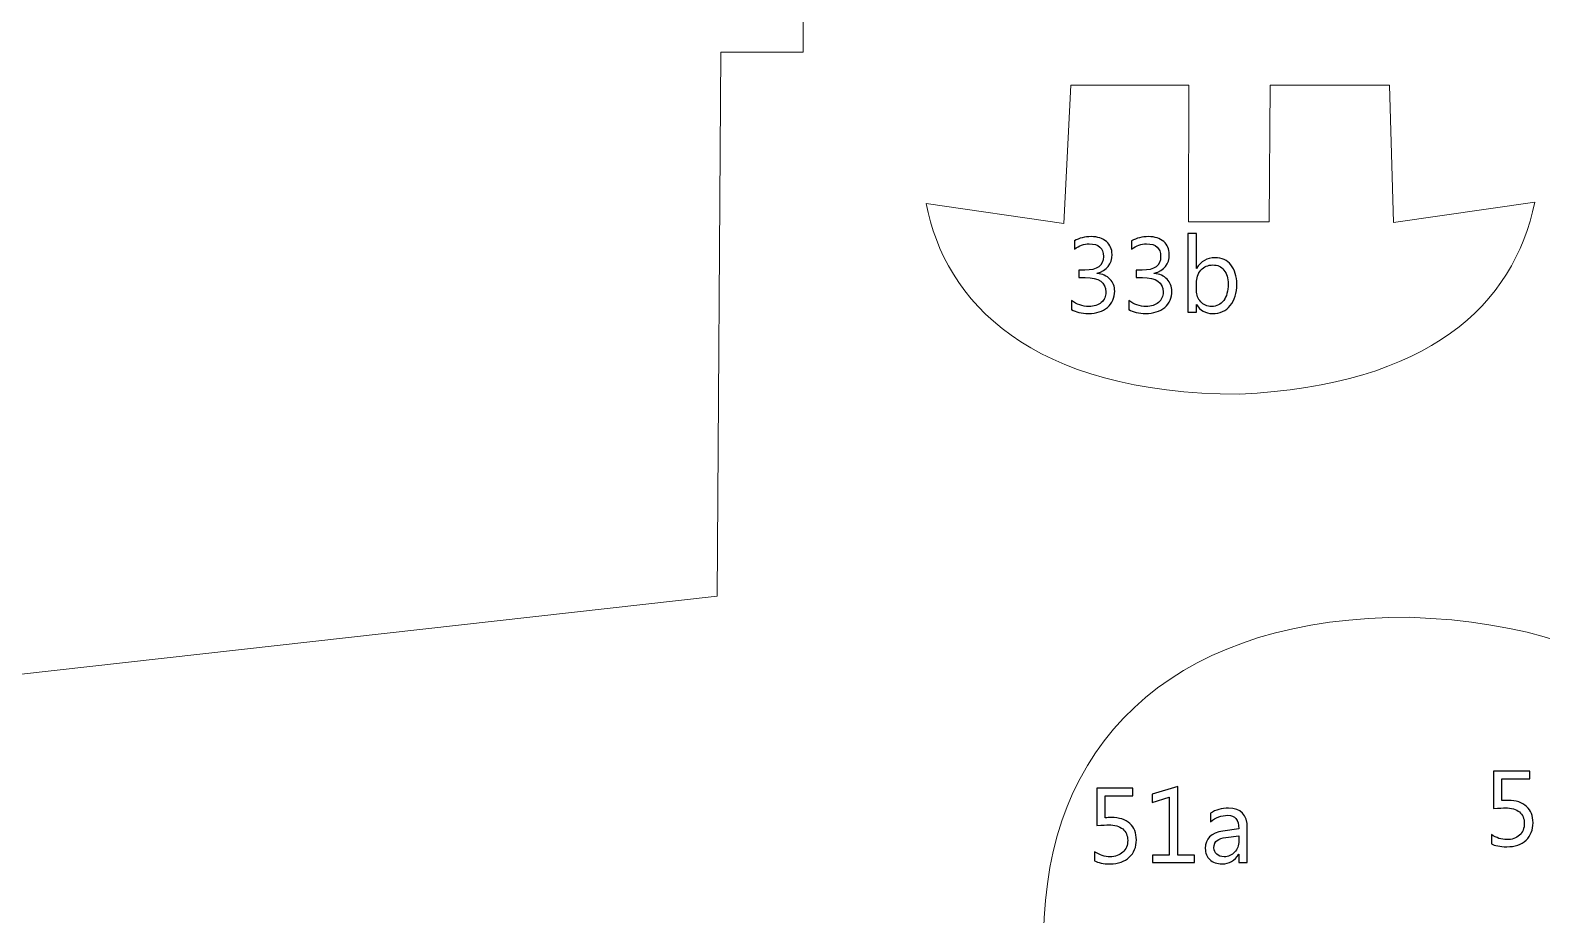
# Model space of a CAD drawing. Header units: centimetres. Extents: x -370 to 378, y -504 to 433.
# Drawn here: x -54.4 to 60.4, y 143.9 to 211 of the extents above; entities that cross this region are included whole.
import ezdxf

# ---------------------------------------------------------------- set-up
doc = ezdxf.new("R2010")
doc.units = ezdxf.units.CM
doc.header["$MEASUREMENT"] = 0
doc.layers.add('Camada 1', color=7, linetype='Continuous')
doc.layers.add('Camada 2', color=20, linetype='Continuous')

msp = doc.modelspace()

# ---------------------------------------------------------------- linework, layer by layer
at = {"layer": 'Camada 1', "lineweight": 9}
for points, knots in [([(216.72, 265.25), (216.72, 265.25), (230.12, 265.32), (230.12, 265.32), (230.12, 265.32), (230.12, 265.32), (230.1, 244.77), (230.1, 244.77), (230.1, 244.77), (230.1, 244.77), (236.36, 244.77), (236.36, 244.77), (236.36, 244.77), (236.36, 244.77), (236.37, 265.18), (236.37, 265.18), (236.37, 265.18), (236.37, 265.18), (256.21, 265.18), (256.21, 265.18), (256.21, 265.18), (256.21, 265.18), (256.21, 244.77), (256.21, 244.77), (256.21, 244.77), (256.21, 244.77), (262.44, 244.77), (262.44, 244.77), (262.44, 244.77), (262.44, 244.77), (262.45, 265.21), (262.45, 265.21), (262.45, 265.21), (262.45, 265.21), (282.35, 265.2), (282.35, 265.2), (282.35, 265.2), (282.35, 265.2), (282.3, 244.78), (282.3, 244.78), (282.3, 244.78), (282.3, 244.78), (288.63, 244.77), (288.63, 244.77), (288.63, 244.77), (288.63, 244.77), (288.65, 265.26), (288.65, 265.26), (288.65, 265.26), (288.65, 265.26), (308.48, 265.28), (308.48, 265.28), (308.48, 265.28), (308.48, 265.28), (308.48, 244.77), (308.48, 244.77), (308.48, 244.77), (308.48, 244.77), (314.69, 244.77), (314.69, 244.77), (314.69, 244.77), (314.69, 244.77), (314.79, 265.25), (314.79, 265.25), (314.79, 265.25), (314.79, 265.25), (334.83, 265.21), (334.83, 265.21), (334.83, 265.21), (334.83, 265.21), (334.89, 244.77), (334.89, 244.77), (334.89, 244.77), (334.89, 244.77), (341.06, 244.77), (341.06, 244.77), (341.06, 244.77), (341.06, 244.77), (341.09, 265.21), (341.09, 265.21), (341.09, 265.21), (341.09, 265.21), (366.92, 265.22), (366.92, 265.22), (366.92, 265.22), (366.92, 265.22), (366.97, 256.87), (366.97, 256.87), (366.97, 256.87), (366.97, 256.87), (360.75, 256.87), (360.75, 256.87), (360.75, 256.87), (360.75, 256.87), (360.75, 232.29), (360.75, 232.29), (360.75, 232.29), (360.75, 232.29), (366.96, 232.3), (366.96, 232.3), (366.96, 232.3), (366.96, 232.3), (366.96, 224.01), (366.96, 224.01), (366.96, 224.01), (366.96, 224.01), (210.2, 224.01), (210.2, 224.01), (210.2, 224.01), (210.2, 224.01), (210.19, 236.57), (210.19, 236.57), (210.19, 236.57), (210.19, 236.57), (189.14, 236.57), (189.14, 236.57), (189.14, 236.57), (185.92, 236.5), (184.44, 233.06), (184.41, 226.83), (184.41, 226.83), (184.67, 216.63), (178.68, 212.36), (173.82, 212.9), (173.82, 212.9), (173.82, 212.9), (176.7, 236.15), (176.7, 236.15), (176.7, 236.15), (176.7, 236.15), (170.54, 236.79), (170.54, 236.79), (170.54, 236.79), (170.54, 236.79), (168.49, 221.6), (168.49, 221.6), (168.49, 221.6), (168.49, 221.6), (4.29, 221.42), (4.29, 221.42), (4.29, 221.42), (4.29, 221.42), (4.29, 209.38), (4.29, 209.38), (4.29, 209.38), (4.29, 209.38), (-1.97, 209.37), (-1.97, 209.37), (-1.97, 209.37), (-1.97, 209.37), (-2.24, 168.07), (-2.24, 168.07), (-2.24, 168.07), (-2.24, 168.07), (-66.59, 160.86), (-66.59, 160.86), (-66.59, 160.86), (-66.59, 160.86), (-120.1, 160.89), (-120.1, 160.89), (-120.1, 160.89), (-122.91, 159.85), (-124.08, 157.5), (-123.29, 153.57), (-123.29, 153.57), (-123.29, 153.57), (-121.42, 147.7), (-121.42, 147.7), (-121.42, 147.7), (-119.66, 142.22), (-119.16, 139.07), (-123.56, 137.25), (-123.56, 137.25), (-123.56, 137.25), (-131.46, 134.3), (-131.46, 134.3), (-131.46, 134.3), (-142.33, 129.37), (-143.93, 118.84), (-139.19, 104.49), (-139.19, 104.49), (-136.72, 96.59), (-139.7, 91.08), (-144.31, 92.77), (-144.31, 92.77), (-144.31, 92.77), (-196.02, 110.18), (-196.02, 110.18), (-196.02, 110.18), (-194.83, 114.68), (-193.39, 119.17), (-191.72, 123.67), (-191.72, 123.67), (-191.72, 123.67), (-176.99, 117.36), (-176.99, 117.36), (-176.99, 117.36), (-176.99, 117.36), (-174.94, 123.3), (-174.94, 123.3), (-174.94, 123.3), (-174.94, 123.3), (-189.72, 129.6), (-189.72, 129.6), (-189.72, 129.6), (-187.47, 134.47), (-185.1, 139.22), (-182.61, 143.84), (-182.61, 143.84), (-182.61, 143.84), (-167.89, 135.79), (-167.89, 135.79), (-167.89, 135.79), (-167.89, 135.79), (-164.64, 141.09), (-164.64, 141.09), (-164.64, 141.09), (-164.64, 141.09), (-179.18, 149.21), (-179.18, 149.21), (-179.18, 149.21), (-176.8, 153.4), (-174.32, 157.38), (-171.69, 161.08), (-171.69, 161.08), (-171.69, 161.08), (-158.22, 152.02), (-158.22, 152.02), (-158.22, 152.02), (-158.22, 152.02), (-154.85, 157.14), (-154.85, 157.14), (-154.85, 157.14), (-154.85, 157.14), (-168.14, 166.2), (-168.14, 166.2), (-168.14, 166.2), (-165.27, 169.95), (-162.56, 173.78), (-160.03, 177.69), (-160.03, 177.69), (-160.03, 177.69), (-146.12, 169.01), (-146.12, 169.01), (-146.12, 169.01), (-146.12, 169.01), (-143.44, 174.44), (-143.44, 174.44), (-143.44, 174.44), (-143.44, 174.44), (-157.04, 183.25), (-157.04, 183.25), (-157.04, 183.25), (-151.69, 195.77), (-155.4, 206.05), (-170.3, 212.16), (-170.3, 212.16), (-196.33, 218.03), (-225.84, 215.09), (-252.77, 201.8), (-252.77, 201.8), (-272.12, 191.19), (-291.08, 177.8), (-311.37, 166), (-311.37, 166), (-321.66, 159.34), (-331.85, 153.37), (-342.74, 148.57), (-342.74, 148.57), (-346.86, 147.22), (-349.73, 146.71), (-351.28, 147.57), (-351.28, 147.57), (-360.97, 156.27), (-365.92, 177.16), (-365.13, 212.75), (-365.13, 212.75), (-363.04, 242.96), (-358.03, 262.69), (-349.49, 269.76), (-349.49, 269.76), (-341.69, 272.71), (-312.34, 273.16), (-268.24, 269.82), (-268.24, 269.82), (-238.22, 267.47), (-208.36, 264.64), (-178.6, 261.52), (-178.6, 261.52), (-161.15, 259.51), (-146.66, 274.84), (-133.66, 298.46), (-133.66, 298.46), (-137.93, 299.19), (-140.95, 302.51), (-141.33, 309.22), (-141.33, 309.22), (-141.25, 317.16), (-137.79, 321.12), (-131.21, 321.7), (-131.21, 321.7), (-128.46, 321.72), (-125.72, 321.69), (-122.98, 321.38), (-122.98, 321.38), (-119.25, 320.93), (-117.52, 322.57), (-117.64, 327.13), (-117.64, 327.13), (-117.64, 327.13), (-117.58, 336.15), (-117.58, 336.15), (-117.58, 336.15), (-117.58, 336.15), (-110.78, 336.15), (-110.78, 336.15), (-110.78, 336.15), (-110.78, 336.15), (-110.77, 349.14), (-110.77, 349.14), (-110.77, 349.14), (-110.77, 349.14), (-99.34, 349.13), (-99.34, 349.13), (-99.34, 349.13), (-99.34, 349.13), (-88.15, 362.88), (-88.15, 362.88), (-88.15, 362.88), (-88.15, 362.88), (-34.12, 362.87), (-34.12, 362.87), (-34.12, 362.87), (-34.12, 362.87), (-34.11, 340.51), (-34.11, 340.51), (-34.11, 340.51), (-34.11, 340.51), (-27.6, 340.51), (-27.6, 340.51), (-27.6, 340.51), (-27.6, 340.51), (-27.69, 325.72), (-27.69, 325.72), (-27.69, 325.72), (-27.87, 322.53), (-30.05, 321.13), (-33.36, 320.6), (-33.36, 320.6), (-33.36, 320.6), (-44.15, 320.59), (-44.15, 320.59), (-44.15, 320.59), (-44.15, 320.59), (-44.15, 311.19), (-44.15, 311.19), (-44.15, 311.19), (-44.15, 311.19), (-32.85, 311.19), (-32.85, 311.19), (-32.85, 311.19), (-18.57, 310.63), (-10.26, 308.44), (-6.27, 303.59), (-6.27, 303.59), (-3.71, 300.56), (-2.15, 297.2), (-2.03, 293.35), (-2.03, 293.35), (-2.03, 293.35), (-1.9, 274.86), (-1.9, 274.86), (-1.9, 274.86), (-1.9, 274.86), (4.41, 274.86), (4.41, 274.86), (4.41, 274.86), (4.41, 274.86), (4.43, 260.31), (4.43, 260.31), (4.43, 260.31), (4.43, 260.31), (175.04, 260.3), (175.04, 260.3), (175.04, 260.3), (175.04, 260.3), (175.02, 268.36), (175.02, 268.36), (175.02, 268.36), (179.18, 281.41), (183.27, 295.03), (187.51, 307.5), (187.51, 307.5), (189.37, 313.03), (192.54, 316.08), (197.01, 315.93), (197.01, 315.93), (202.87, 315.37), (206.19, 311.72), (207.98, 306.1), (207.98, 306.1), (211.36, 293.08), (213.79, 278.85), (216.72, 265.25)], [0, 0, 0, 0, 0.009804, 0.009804, 0.009804, 0.009804, 0.019608, 0.019608, 0.019608, 0.019608, 0.029412, 0.029412, 0.029412, 0.029412, 0.039216, 0.039216, 0.039216, 0.039216, 0.04902, 0.04902, 0.04902, 0.04902, 0.058824, 0.058824, 0.058824, 0.058824, 0.068627, 0.068627, 0.068627, 0.068627, 0.078431, 0.078431, 0.078431, 0.078431, 0.088235, 0.088235, 0.088235, 0.088235, 0.098039, 0.098039, 0.098039, 0.098039, 0.107843, 0.107843, 0.107843, 0.107843, 0.117647, 0.117647, 0.117647, 0.117647, 0.127451, 0.127451, 0.127451, 0.127451, 0.137255, 0.137255, 0.137255, 0.137255, 0.147059, 0.147059, 0.147059, 0.147059, 0.156863, 0.156863, 0.156863, 0.156863, 0.166667, 0.166667, 0.166667, 0.166667, 0.176471, 0.176471, 0.176471, 0.176471, 0.186275, 0.186275, 0.186275, 0.186275, 0.196078, 0.196078, 0.196078, 0.196078, 0.205882, 0.205882, 0.205882, 0.205882, 0.215686, 0.215686, 0.215686, 0.215686, 0.22549, 0.22549, 0.22549, 0.22549, 0.235294, 0.235294, 0.235294, 0.235294, 0.245098, 0.245098, 0.245098, 0.245098, 0.254902, 0.254902, 0.254902, 0.254902, 0.264706, 0.264706, 0.264706, 0.264706, 0.27451, 0.27451, 0.27451, 0.27451, 0.284314, 0.284314, 0.284314, 0.284314, 0.294118, 0.294118, 0.294118, 0.294118, 0.303922, 0.303922, 0.303922, 0.303922, 0.313725, 0.313725, 0.313725, 0.313726, 0.323529, 0.323529, 0.323529, 0.323529, 0.333333, 0.333333, 0.333333, 0.333333, 0.343137, 0.343137, 0.343137, 0.343137, 0.352941, 0.352941, 0.352941, 0.352941, 0.362745, 0.362745, 0.362745, 0.362745, 0.372549, 0.372549, 0.372549, 0.372549, 0.382353, 0.382353, 0.382353, 0.382353, 0.392157, 0.392157, 0.392157, 0.392157, 0.401961, 0.401961, 0.401961, 0.401961, 0.411765, 0.411765, 0.411765, 0.411765, 0.421569, 0.421569, 0.421569, 0.421569, 0.431373, 0.431373, 0.431373, 0.431373, 0.441176, 0.441176, 0.441176, 0.441176, 0.45098, 0.45098, 0.45098, 0.45098, 0.460784, 0.460784, 0.460784, 0.460784, 0.470588, 0.470588, 0.470588, 0.470588, 0.480392, 0.480392, 0.480392, 0.480392, 0.490196, 0.490196, 0.490196, 0.490196, 0.5, 0.5, 0.5, 0.5, 0.509804, 0.509804, 0.509804, 0.509804, 0.519608, 0.519608, 0.519608, 0.519608, 0.529412, 0.529412, 0.529412, 0.529412, 0.539216, 0.539216, 0.539216, 0.539216, 0.54902, 0.54902, 0.54902, 0.54902, 0.558824, 0.558824, 0.558824, 0.558824, 0.568627, 0.568627, 0.568627, 0.568627, 0.578431, 0.578431, 0.578431, 0.578431, 0.588235, 0.588235, 0.588235, 0.588235, 0.598039, 0.598039, 0.598039, 0.598039, 0.607843, 0.607843, 0.607843, 0.607843, 0.617647, 0.617647, 0.617647, 0.617647, 0.627451, 0.627451, 0.627451, 0.627451, 0.637255, 0.637255, 0.637255, 0.637255, 0.647059, 0.647059, 0.647059, 0.647059, 0.656863, 0.656863, 0.656863, 0.656863, 0.666667, 0.666667, 0.666667, 0.666667, 0.676471, 0.676471, 0.676471, 0.676471, 0.686275, 0.686275, 0.686275, 0.686275, 0.696078, 0.696078, 0.696078, 0.696078, 0.705882, 0.705882, 0.705882, 0.705882, 0.715686, 0.715686, 0.715686, 0.715686, 0.72549, 0.72549, 0.72549, 0.72549, 0.735294, 0.735294, 0.735294, 0.735294, 0.745098, 0.745098, 0.745098, 0.745098, 0.754902, 0.754902, 0.754902, 0.754902, 0.764706, 0.764706, 0.764706, 0.764706, 0.77451, 0.77451, 0.77451, 0.77451, 0.784314, 0.784314, 0.784314, 0.784314, 0.794118, 0.794118, 0.794118, 0.794118, 0.803922, 0.803922, 0.803922, 0.803922, 0.813725, 0.813725, 0.813725, 0.813726, 0.823529, 0.823529, 0.823529, 0.823529, 0.833333, 0.833333, 0.833333, 0.833333, 0.843137, 0.843137, 0.843137, 0.843137, 0.852941, 0.852941, 0.852941, 0.852941, 0.862745, 0.862745, 0.862745, 0.862745, 0.872549, 0.872549, 0.872549, 0.872549, 0.882353, 0.882353, 0.882353, 0.882353, 0.892157, 0.892157, 0.892157, 0.892157, 0.901961, 0.901961, 0.901961, 0.901961, 0.911765, 0.911765, 0.911765, 0.911765, 0.921569, 0.921569, 0.921569, 0.921569, 0.931373, 0.931373, 0.931373, 0.931373, 0.941176, 0.941176, 0.941176, 0.941176, 0.95098, 0.95098, 0.95098, 0.95098, 0.960784, 0.960784, 0.960784, 0.960784, 0.970588, 0.970588, 0.970588, 0.970588, 0.980392, 0.980392, 0.980392, 0.980392, 1, 1, 1, 1]), ([(24.59, 206.87), (24.59, 206.87), (33.56, 206.86), (33.56, 206.86), (33.56, 206.86), (33.56, 206.86), (33.54, 196.5), (33.54, 196.5), (33.54, 196.5), (33.54, 196.5), (39.67, 196.5), (39.67, 196.5), (39.67, 196.5), (39.67, 196.5), (39.73, 206.86), (39.73, 206.86), (39.73, 206.86), (39.73, 206.86), (48.8, 206.87), (48.8, 206.87), (48.8, 206.87), (48.8, 206.87), (49.11, 196.45), (49.11, 196.45), (49.11, 196.45), (49.11, 196.45), (59.82, 197.98), (59.82, 197.98), (59.82, 197.98), (58.21, 190.18), (51.83, 184.1), (37.42, 183.41), (37.42, 183.41), (21.46, 183.44), (15.03, 190.5), (13.62, 197.88), (13.62, 197.88), (13.62, 197.88), (24.07, 196.36), (24.07, 196.36), (24.07, 196.36), (24.07, 196.36), (24.59, 206.87), (24.59, 206.87)], [0, 0, 0, 0, 0.083333, 0.083333, 0.083333, 0.083333, 0.166667, 0.166667, 0.166667, 0.166667, 0.25, 0.25, 0.25, 0.25, 0.333333, 0.333333, 0.333333, 0.333333, 0.416667, 0.416667, 0.416667, 0.416667, 0.5, 0.5, 0.5, 0.5, 0.583333, 0.583333, 0.583333, 0.583333, 0.666667, 0.666667, 0.666667, 0.666667, 0.75, 0.75, 0.75, 0.75, 0.833333, 0.833333, 0.833333, 0.833333, 1, 1, 1, 1]), ([(33.94, 142.73), (33.94, 142.73), (65.52, 142.73), (65.52, 142.73), (65.52, 142.73), (65.52, 142.73), (65.51, 124.61), (65.51, 124.61), (65.51, 124.61), (65.51, 124.61), (69.29, 124.61), (69.29, 124.61), (69.29, 124.61), (77.37, 124.93), (77.08, 137.61), (77, 143.59), (77, 143.59), (76.06, 157.6), (67.95, 165.85), (50.32, 166.47), (50.32, 166.47), (33.21, 166.56), (23.24, 157.76), (22.59, 143.66), (22.59, 143.66), (22.28, 136.96), (21.6, 126.81), (29.98, 124.61), (29.98, 124.61), (29.98, 124.61), (33.81, 124.68), (33.81, 124.68), (33.81, 124.68), (33.81, 124.68), (33.94, 142.73), (33.94, 142.73)], [0, 0, 0, 0, 0.1, 0.1, 0.1, 0.1, 0.2, 0.2, 0.2, 0.2, 0.3, 0.3, 0.3, 0.3, 0.4, 0.4, 0.4, 0.4, 0.5, 0.5, 0.5, 0.5, 0.6, 0.6, 0.6, 0.6, 0.7, 0.7, 0.7, 0.7, 0.8, 0.8, 0.8, 0.8, 1, 1, 1, 1])]:
    msp.add_open_spline(points, degree=3, knots=knots, dxfattribs=at)
at = {"layer": 'Camada 2'}
for points, knots in [([(24.66, 189.84), (24.66, 189.84), (24.66, 190.53), (24.66, 190.53), (24.66, 190.53), (25.04, 190.22), (25.48, 190.07), (25.97, 190.07), (25.97, 190.07), (26.36, 190.07), (26.68, 190.17), (26.91, 190.37), (26.91, 190.37), (27.15, 190.56), (27.26, 190.83), (27.26, 191.16), (27.26, 191.16), (27.26, 191.9), (26.74, 192.27), (25.69, 192.27), (25.69, 192.27), (25.69, 192.27), (25.22, 192.27), (25.22, 192.27), (25.22, 192.27), (25.22, 192.27), (25.22, 192.82), (25.22, 192.82), (25.22, 192.82), (25.22, 192.82), (25.67, 192.82), (25.67, 192.82), (25.67, 192.82), (26.6, 192.82), (27.07, 193.17), (27.07, 193.86), (27.07, 193.86), (27.07, 194.5), (26.71, 194.82), (26, 194.82), (26, 194.82), (25.6, 194.82), (25.23, 194.69), (24.88, 194.42), (24.88, 194.42), (24.88, 194.42), (24.88, 195.05), (24.88, 195.05), (24.88, 195.05), (25.24, 195.26), (25.67, 195.37), (26.16, 195.37), (26.16, 195.37), (26.64, 195.37), (27.02, 195.24), (27.3, 194.99), (27.3, 194.99), (27.59, 194.74), (27.73, 194.42), (27.73, 194.02), (27.73, 194.02), (27.73, 193.28), (27.35, 192.8), (26.6, 192.59), (26.6, 192.59), (26.6, 192.59), (26.6, 192.57), (26.6, 192.57), (26.6, 192.57), (27, 192.53), (27.33, 192.39), (27.57, 192.14), (27.57, 192.14), (27.81, 191.9), (27.93, 191.59), (27.93, 191.23), (27.93, 191.23), (27.93, 190.72), (27.74, 190.31), (27.38, 190), (27.38, 190), (27.02, 189.69), (26.54, 189.53), (25.94, 189.53), (25.94, 189.53), (25.4, 189.53), (24.98, 189.63), (24.66, 189.84)], [0, 0, 0, 0, 0.043478, 0.043478, 0.043478, 0.043478, 0.086957, 0.086957, 0.086957, 0.086957, 0.130435, 0.130435, 0.130435, 0.130435, 0.173913, 0.173913, 0.173913, 0.173913, 0.217391, 0.217391, 0.217391, 0.217391, 0.26087, 0.26087, 0.26087, 0.26087, 0.304348, 0.304348, 0.304348, 0.304348, 0.347826, 0.347826, 0.347826, 0.347826, 0.391304, 0.391304, 0.391304, 0.391304, 0.434783, 0.434783, 0.434783, 0.434783, 0.478261, 0.478261, 0.478261, 0.478261, 0.521739, 0.521739, 0.521739, 0.521739, 0.565217, 0.565217, 0.565217, 0.565217, 0.608696, 0.608696, 0.608696, 0.608696, 0.652174, 0.652174, 0.652174, 0.652174, 0.695652, 0.695652, 0.695652, 0.695652, 0.73913, 0.73913, 0.73913, 0.73913, 0.782609, 0.782609, 0.782609, 0.782609, 0.826087, 0.826087, 0.826087, 0.826087, 0.869565, 0.869565, 0.869565, 0.869565, 0.913043, 0.913043, 0.913043, 0.913043, 1, 1, 1, 1]), ([(29.01, 189.84), (29.01, 189.84), (29.01, 190.53), (29.01, 190.53), (29.01, 190.53), (29.39, 190.22), (29.83, 190.07), (30.31, 190.07), (30.31, 190.07), (30.71, 190.07), (31.02, 190.17), (31.26, 190.37), (31.26, 190.37), (31.49, 190.56), (31.61, 190.83), (31.61, 191.16), (31.61, 191.16), (31.61, 191.9), (31.09, 192.27), (30.04, 192.27), (30.04, 192.27), (30.04, 192.27), (29.57, 192.27), (29.57, 192.27), (29.57, 192.27), (29.57, 192.27), (29.57, 192.82), (29.57, 192.82), (29.57, 192.82), (29.57, 192.82), (30.02, 192.82), (30.02, 192.82), (30.02, 192.82), (30.95, 192.82), (31.42, 193.17), (31.42, 193.86), (31.42, 193.86), (31.42, 194.5), (31.06, 194.82), (30.35, 194.82), (30.35, 194.82), (29.95, 194.82), (29.58, 194.69), (29.22, 194.42), (29.22, 194.42), (29.22, 194.42), (29.22, 195.05), (29.22, 195.05), (29.22, 195.05), (29.59, 195.26), (30.02, 195.37), (30.51, 195.37), (30.51, 195.37), (30.98, 195.37), (31.36, 195.24), (31.65, 194.99), (31.65, 194.99), (31.94, 194.74), (32.08, 194.42), (32.08, 194.02), (32.08, 194.02), (32.08, 193.28), (31.7, 192.8), (30.94, 192.59), (30.94, 192.59), (30.94, 192.59), (30.94, 192.57), (30.94, 192.57), (30.94, 192.57), (31.35, 192.53), (31.67, 192.39), (31.91, 192.14), (31.91, 192.14), (32.15, 191.9), (32.27, 191.59), (32.27, 191.23), (32.27, 191.23), (32.27, 190.72), (32.09, 190.31), (31.73, 190), (31.73, 190), (31.36, 189.69), (30.88, 189.53), (30.29, 189.53), (30.29, 189.53), (29.75, 189.53), (29.32, 189.63), (29.01, 189.84)], [0, 0, 0, 0, 0.043478, 0.043478, 0.043478, 0.043478, 0.086957, 0.086957, 0.086957, 0.086957, 0.130435, 0.130435, 0.130435, 0.130435, 0.173913, 0.173913, 0.173913, 0.173913, 0.217391, 0.217391, 0.217391, 0.217391, 0.26087, 0.26087, 0.26087, 0.26087, 0.304348, 0.304348, 0.304348, 0.304348, 0.347826, 0.347826, 0.347826, 0.347826, 0.391304, 0.391304, 0.391304, 0.391304, 0.434783, 0.434783, 0.434783, 0.434783, 0.478261, 0.478261, 0.478261, 0.478261, 0.521739, 0.521739, 0.521739, 0.521739, 0.565217, 0.565217, 0.565217, 0.565217, 0.608696, 0.608696, 0.608696, 0.608696, 0.652174, 0.652174, 0.652174, 0.652174, 0.695652, 0.695652, 0.695652, 0.695652, 0.73913, 0.73913, 0.73913, 0.73913, 0.782609, 0.782609, 0.782609, 0.782609, 0.826087, 0.826087, 0.826087, 0.826087, 0.869565, 0.869565, 0.869565, 0.869565, 0.913043, 0.913043, 0.913043, 0.913043, 1, 1, 1, 1]), ([(34.15, 190.21), (34.15, 190.21), (34.14, 190.21), (34.14, 190.21), (34.14, 190.21), (34.14, 190.21), (34.14, 189.63), (34.14, 189.63), (34.14, 189.63), (34.14, 189.63), (33.49, 189.63), (33.49, 189.63), (33.49, 189.63), (33.49, 189.63), (33.49, 195.6), (33.49, 195.6), (33.49, 195.6), (33.49, 195.6), (34.14, 195.6), (34.14, 195.6), (34.14, 195.6), (34.14, 195.6), (34.14, 192.96), (34.14, 192.96), (34.14, 192.96), (34.14, 192.96), (34.15, 192.96), (34.15, 192.96), (34.15, 192.96), (34.47, 193.49), (34.93, 193.76), (35.55, 193.76), (35.55, 193.76), (36.06, 193.76), (36.47, 193.58), (36.76, 193.22), (36.76, 193.22), (37.05, 192.85), (37.2, 192.37), (37.2, 191.76), (37.2, 191.76), (37.2, 191.09), (37.04, 190.55), (36.71, 190.14), (36.71, 190.14), (36.38, 189.73), (35.93, 189.53), (35.36, 189.53), (35.36, 189.53), (34.83, 189.53), (34.42, 189.76), (34.15, 190.21)], [0, 0, 0, 0, 0.071429, 0.071429, 0.071429, 0.071429, 0.142857, 0.142857, 0.142857, 0.142857, 0.214286, 0.214286, 0.214286, 0.214286, 0.285714, 0.285714, 0.285714, 0.285714, 0.357143, 0.357143, 0.357143, 0.357143, 0.428571, 0.428571, 0.428571, 0.428571, 0.5, 0.5, 0.5, 0.5, 0.571429, 0.571429, 0.571429, 0.571429, 0.642857, 0.642857, 0.642857, 0.642857, 0.714286, 0.714286, 0.714286, 0.714286, 0.785714, 0.785714, 0.785714, 0.785714, 0.857143, 0.857143, 0.857143, 0.857143, 1, 1, 1, 1]), ([(34.14, 191.84), (34.14, 191.84), (34.14, 191.27), (34.14, 191.27), (34.14, 191.27), (34.14, 190.94), (34.24, 190.65), (34.46, 190.42), (34.46, 190.42), (34.68, 190.19), (34.95, 190.07), (35.29, 190.07), (35.29, 190.07), (35.68, 190.07), (35.98, 190.22), (36.21, 190.52), (36.21, 190.52), (36.43, 190.82), (36.54, 191.24), (36.54, 191.77), (36.54, 191.77), (36.54, 192.22), (36.43, 192.58), (36.23, 192.83), (36.23, 192.83), (36.02, 193.09), (35.74, 193.22), (35.38, 193.22), (35.38, 193.22), (35.01, 193.22), (34.71, 193.09), (34.48, 192.82), (34.48, 192.82), (34.25, 192.56), (34.14, 192.23), (34.14, 191.84)], [0, 0, 0, 0, 0.1, 0.1, 0.1, 0.1, 0.2, 0.2, 0.2, 0.2, 0.3, 0.3, 0.3, 0.3, 0.4, 0.4, 0.4, 0.4, 0.5, 0.5, 0.5, 0.5, 0.6, 0.6, 0.6, 0.6, 0.7, 0.7, 0.7, 0.7, 0.8, 0.8, 0.8, 0.8, 1, 1, 1, 1]), ([(56.53, 149.28), (56.53, 149.28), (56.53, 149.97), (56.53, 149.97), (56.53, 149.97), (56.91, 149.72), (57.3, 149.59), (57.7, 149.59), (57.7, 149.59), (58.1, 149.59), (58.42, 149.7), (58.67, 149.93), (58.67, 149.93), (58.91, 150.15), (59.03, 150.45), (59.03, 150.83), (59.03, 150.83), (59.03, 151.19), (58.91, 151.48), (58.66, 151.69), (58.66, 151.69), (58.41, 151.9), (58.05, 152), (57.59, 152), (57.59, 152), (57.43, 152), (57.14, 151.99), (56.7, 151.95), (56.7, 151.95), (56.7, 151.95), (56.7, 154.79), (56.7, 154.79), (56.7, 154.79), (56.7, 154.79), (59.44, 154.79), (59.44, 154.79), (59.44, 154.79), (59.44, 154.79), (59.44, 154.21), (59.44, 154.21), (59.44, 154.21), (59.44, 154.21), (57.32, 154.21), (57.32, 154.21), (57.32, 154.21), (57.32, 154.21), (57.32, 152.55), (57.32, 152.55), (57.32, 152.55), (57.49, 152.56), (57.65, 152.57), (57.8, 152.57), (57.8, 152.57), (58.4, 152.57), (58.87, 152.41), (59.2, 152.11), (59.2, 152.11), (59.53, 151.81), (59.69, 151.39), (59.69, 150.87), (59.69, 150.87), (59.69, 150.32), (59.52, 149.88), (59.16, 149.55), (59.16, 149.55), (58.81, 149.22), (58.32, 149.05), (57.7, 149.05), (57.7, 149.05), (57.17, 149.05), (56.78, 149.13), (56.53, 149.28)], [0, 0, 0, 0, 0.052632, 0.052632, 0.052632, 0.052632, 0.105263, 0.105263, 0.105263, 0.105263, 0.157895, 0.157895, 0.157895, 0.157895, 0.210526, 0.210526, 0.210526, 0.210526, 0.263158, 0.263158, 0.263158, 0.263158, 0.315789, 0.315789, 0.315789, 0.315789, 0.368421, 0.368421, 0.368421, 0.368421, 0.421053, 0.421053, 0.421053, 0.421053, 0.473684, 0.473684, 0.473684, 0.473684, 0.526316, 0.526316, 0.526316, 0.526316, 0.578947, 0.578947, 0.578947, 0.578947, 0.631579, 0.631579, 0.631579, 0.631579, 0.684211, 0.684211, 0.684211, 0.684211, 0.736842, 0.736842, 0.736842, 0.736842, 0.789474, 0.789474, 0.789474, 0.789474, 0.842105, 0.842105, 0.842105, 0.842105, 0.894737, 0.894737, 0.894737, 0.894737, 1, 1, 1, 1]), ([(26.41, 147.99), (26.41, 147.99), (26.41, 148.67), (26.41, 148.67), (26.41, 148.67), (26.79, 148.42), (27.19, 148.29), (27.58, 148.29), (27.58, 148.29), (27.98, 148.29), (28.31, 148.41), (28.55, 148.63), (28.55, 148.63), (28.79, 148.86), (28.92, 149.16), (28.92, 149.53), (28.92, 149.53), (28.92, 149.9), (28.79, 150.19), (28.54, 150.4), (28.54, 150.4), (28.29, 150.6), (27.94, 150.71), (27.47, 150.71), (27.47, 150.71), (27.31, 150.71), (27.02, 150.69), (26.58, 150.66), (26.58, 150.66), (26.58, 150.66), (26.58, 153.5), (26.58, 153.5), (26.58, 153.5), (26.58, 153.5), (29.32, 153.5), (29.32, 153.5), (29.32, 153.5), (29.32, 153.5), (29.32, 152.92), (29.32, 152.92), (29.32, 152.92), (29.32, 152.92), (27.2, 152.92), (27.2, 152.92), (27.2, 152.92), (27.2, 152.92), (27.2, 151.25), (27.2, 151.25), (27.2, 151.25), (27.37, 151.26), (27.53, 151.27), (27.68, 151.27), (27.68, 151.27), (28.28, 151.27), (28.75, 151.12), (29.08, 150.82), (29.08, 150.82), (29.41, 150.51), (29.58, 150.1), (29.58, 149.57), (29.58, 149.57), (29.58, 149.03), (29.4, 148.59), (29.04, 148.25), (29.04, 148.25), (28.69, 147.92), (28.2, 147.75), (27.58, 147.75), (27.58, 147.75), (27.06, 147.75), (26.67, 147.83), (26.41, 147.99)], [0, 0, 0, 0, 0.052632, 0.052632, 0.052632, 0.052632, 0.105263, 0.105263, 0.105263, 0.105263, 0.157895, 0.157895, 0.157895, 0.157895, 0.210526, 0.210526, 0.210526, 0.210526, 0.263158, 0.263158, 0.263158, 0.263158, 0.315789, 0.315789, 0.315789, 0.315789, 0.368421, 0.368421, 0.368421, 0.368421, 0.421053, 0.421053, 0.421053, 0.421053, 0.473684, 0.473684, 0.473684, 0.473684, 0.526316, 0.526316, 0.526316, 0.526316, 0.578947, 0.578947, 0.578947, 0.578947, 0.631579, 0.631579, 0.631579, 0.631579, 0.684211, 0.684211, 0.684211, 0.684211, 0.736842, 0.736842, 0.736842, 0.736842, 0.789474, 0.789474, 0.789474, 0.789474, 0.842105, 0.842105, 0.842105, 0.842105, 0.894737, 0.894737, 0.894737, 0.894737, 1, 1, 1, 1]), ([(34, 147.85), (34, 147.85), (30.8, 147.85), (30.8, 147.85), (30.8, 147.85), (30.8, 147.85), (30.8, 148.42), (30.8, 148.42), (30.8, 148.42), (30.8, 148.42), (32.08, 148.42), (32.08, 148.42), (32.08, 148.42), (32.08, 148.42), (32.08, 152.81), (32.08, 152.81), (32.08, 152.81), (32.08, 152.81), (30.77, 152.42), (30.77, 152.42), (30.77, 152.42), (30.77, 152.42), (30.77, 153.03), (30.77, 153.03), (30.77, 153.03), (30.77, 153.03), (32.72, 153.63), (32.72, 153.63), (32.72, 153.63), (32.72, 153.63), (32.72, 148.42), (32.72, 148.42), (32.72, 148.42), (32.72, 148.42), (34, 148.42), (34, 148.42), (34, 148.42), (34, 148.42), (34, 147.85), (34, 147.85)], [0, 0, 0, 0, 0.090909, 0.090909, 0.090909, 0.090909, 0.181818, 0.181818, 0.181818, 0.181818, 0.272727, 0.272727, 0.272727, 0.272727, 0.363636, 0.363636, 0.363636, 0.363636, 0.454545, 0.454545, 0.454545, 0.454545, 0.545455, 0.545455, 0.545455, 0.545455, 0.636364, 0.636364, 0.636364, 0.636364, 0.727273, 0.727273, 0.727273, 0.727273, 0.818182, 0.818182, 0.818182, 0.818182, 1, 1, 1, 1]), ([(38, 147.85), (38, 147.85), (37.35, 147.85), (37.35, 147.85), (37.35, 147.85), (37.35, 147.85), (37.35, 148.48), (37.35, 148.48), (37.35, 148.48), (37.35, 148.48), (37.33, 148.48), (37.33, 148.48), (37.33, 148.48), (37.05, 148), (36.64, 147.75), (36.09, 147.75), (36.09, 147.75), (35.69, 147.75), (35.38, 147.86), (35.15, 148.07), (35.15, 148.07), (34.92, 148.29), (34.81, 148.57), (34.81, 148.92), (34.81, 148.92), (34.81, 149.67), (35.25, 150.11), (36.14, 150.24), (36.14, 150.24), (36.14, 150.24), (37.35, 150.41), (37.35, 150.41), (37.35, 150.41), (37.35, 151.1), (37.07, 151.44), (36.52, 151.44), (36.52, 151.44), (36.04, 151.44), (35.6, 151.27), (35.21, 150.94), (35.21, 150.94), (35.21, 150.94), (35.21, 151.6), (35.21, 151.6), (35.21, 151.6), (35.6, 151.85), (36.06, 151.98), (36.58, 151.98), (36.58, 151.98), (37.52, 151.98), (38, 151.48), (38, 150.47), (38, 150.47), (38, 150.47), (38, 147.85), (38, 147.85)], [0, 0, 0, 0, 0.066667, 0.066667, 0.066667, 0.066667, 0.133333, 0.133333, 0.133333, 0.133333, 0.2, 0.2, 0.2, 0.2, 0.266667, 0.266667, 0.266667, 0.266667, 0.333333, 0.333333, 0.333333, 0.333333, 0.4, 0.4, 0.4, 0.4, 0.466667, 0.466667, 0.466667, 0.466667, 0.533333, 0.533333, 0.533333, 0.533333, 0.6, 0.6, 0.6, 0.6, 0.666667, 0.666667, 0.666667, 0.666667, 0.733333, 0.733333, 0.733333, 0.733333, 0.8, 0.8, 0.8, 0.8, 0.866667, 0.866667, 0.866667, 0.866667, 1, 1, 1, 1]), ([(37.35, 149.89), (37.35, 149.89), (36.38, 149.76), (36.38, 149.76), (36.38, 149.76), (36.08, 149.72), (35.85, 149.64), (35.7, 149.53), (35.7, 149.53), (35.55, 149.43), (35.47, 149.24), (35.47, 148.97), (35.47, 148.97), (35.47, 148.77), (35.54, 148.61), (35.68, 148.48), (35.68, 148.48), (35.82, 148.36), (36.01, 148.29), (36.24, 148.29), (36.24, 148.29), (36.56, 148.29), (36.83, 148.41), (37.04, 148.63), (37.04, 148.63), (37.25, 148.86), (37.35, 149.14), (37.35, 149.49), (37.35, 149.49), (37.35, 149.49), (37.35, 149.89), (37.35, 149.89)], [0, 0, 0, 0, 0.111111, 0.111111, 0.111111, 0.111111, 0.222222, 0.222222, 0.222222, 0.222222, 0.333333, 0.333333, 0.333333, 0.333333, 0.444444, 0.444444, 0.444444, 0.444444, 0.555556, 0.555556, 0.555556, 0.555556, 0.666667, 0.666667, 0.666667, 0.666667, 0.777778, 0.777778, 0.777778, 0.777778, 1, 1, 1, 1])]:
    msp.add_open_spline(points, degree=3, knots=knots, dxfattribs=at)
at = {"layer": 'Camada 2', "lineweight": 9}
for points, knots in [([(24.66, 189.84), (24.66, 189.84), (24.66, 190.53), (24.66, 190.53), (24.66, 190.53), (25.04, 190.22), (25.48, 190.07), (25.97, 190.07), (25.97, 190.07), (26.36, 190.07), (26.68, 190.17), (26.91, 190.37), (26.91, 190.37), (27.15, 190.56), (27.26, 190.83), (27.26, 191.16), (27.26, 191.16), (27.26, 191.9), (26.74, 192.27), (25.69, 192.27), (25.69, 192.27), (25.69, 192.27), (25.22, 192.27), (25.22, 192.27), (25.22, 192.27), (25.22, 192.27), (25.22, 192.82), (25.22, 192.82), (25.22, 192.82), (25.22, 192.82), (25.67, 192.82), (25.67, 192.82), (25.67, 192.82), (26.6, 192.82), (27.07, 193.17), (27.07, 193.86), (27.07, 193.86), (27.07, 194.5), (26.71, 194.82), (26, 194.82), (26, 194.82), (25.6, 194.82), (25.23, 194.69), (24.88, 194.42), (24.88, 194.42), (24.88, 194.42), (24.88, 195.05), (24.88, 195.05), (24.88, 195.05), (25.24, 195.26), (25.67, 195.37), (26.16, 195.37), (26.16, 195.37), (26.64, 195.37), (27.02, 195.24), (27.3, 194.99), (27.3, 194.99), (27.59, 194.74), (27.73, 194.42), (27.73, 194.02), (27.73, 194.02), (27.73, 193.28), (27.35, 192.8), (26.6, 192.59), (26.6, 192.59), (26.6, 192.59), (26.6, 192.57), (26.6, 192.57), (26.6, 192.57), (27, 192.53), (27.33, 192.39), (27.57, 192.14), (27.57, 192.14), (27.81, 191.9), (27.93, 191.59), (27.93, 191.23), (27.93, 191.23), (27.93, 190.72), (27.74, 190.31), (27.38, 190), (27.38, 190), (27.02, 189.69), (26.54, 189.53), (25.94, 189.53), (25.94, 189.53), (25.4, 189.53), (24.98, 189.63), (24.66, 189.84)], [0, 0, 0, 0, 0.043478, 0.043478, 0.043478, 0.043478, 0.086957, 0.086957, 0.086957, 0.086957, 0.130435, 0.130435, 0.130435, 0.130435, 0.173913, 0.173913, 0.173913, 0.173913, 0.217391, 0.217391, 0.217391, 0.217391, 0.26087, 0.26087, 0.26087, 0.26087, 0.304348, 0.304348, 0.304348, 0.304348, 0.347826, 0.347826, 0.347826, 0.347826, 0.391304, 0.391304, 0.391304, 0.391304, 0.434783, 0.434783, 0.434783, 0.434783, 0.478261, 0.478261, 0.478261, 0.478261, 0.521739, 0.521739, 0.521739, 0.521739, 0.565217, 0.565217, 0.565217, 0.565217, 0.608696, 0.608696, 0.608696, 0.608696, 0.652174, 0.652174, 0.652174, 0.652174, 0.695652, 0.695652, 0.695652, 0.695652, 0.73913, 0.73913, 0.73913, 0.73913, 0.782609, 0.782609, 0.782609, 0.782609, 0.826087, 0.826087, 0.826087, 0.826087, 0.869565, 0.869565, 0.869565, 0.869565, 0.913043, 0.913043, 0.913043, 0.913043, 1, 1, 1, 1]), ([(29.01, 189.84), (29.01, 189.84), (29.01, 190.53), (29.01, 190.53), (29.01, 190.53), (29.39, 190.22), (29.83, 190.07), (30.31, 190.07), (30.31, 190.07), (30.71, 190.07), (31.02, 190.17), (31.26, 190.37), (31.26, 190.37), (31.49, 190.56), (31.61, 190.83), (31.61, 191.16), (31.61, 191.16), (31.61, 191.9), (31.09, 192.27), (30.04, 192.27), (30.04, 192.27), (30.04, 192.27), (29.57, 192.27), (29.57, 192.27), (29.57, 192.27), (29.57, 192.27), (29.57, 192.82), (29.57, 192.82), (29.57, 192.82), (29.57, 192.82), (30.02, 192.82), (30.02, 192.82), (30.02, 192.82), (30.95, 192.82), (31.42, 193.17), (31.42, 193.86), (31.42, 193.86), (31.42, 194.5), (31.06, 194.82), (30.35, 194.82), (30.35, 194.82), (29.95, 194.82), (29.58, 194.69), (29.22, 194.42), (29.22, 194.42), (29.22, 194.42), (29.22, 195.05), (29.22, 195.05), (29.22, 195.05), (29.59, 195.26), (30.02, 195.37), (30.51, 195.37), (30.51, 195.37), (30.98, 195.37), (31.36, 195.24), (31.65, 194.99), (31.65, 194.99), (31.94, 194.74), (32.08, 194.42), (32.08, 194.02), (32.08, 194.02), (32.08, 193.28), (31.7, 192.8), (30.94, 192.59), (30.94, 192.59), (30.94, 192.59), (30.94, 192.57), (30.94, 192.57), (30.94, 192.57), (31.35, 192.53), (31.67, 192.39), (31.91, 192.14), (31.91, 192.14), (32.15, 191.9), (32.27, 191.59), (32.27, 191.23), (32.27, 191.23), (32.27, 190.72), (32.09, 190.31), (31.73, 190), (31.73, 190), (31.36, 189.69), (30.88, 189.53), (30.29, 189.53), (30.29, 189.53), (29.75, 189.53), (29.32, 189.63), (29.01, 189.84)], [0, 0, 0, 0, 0.043478, 0.043478, 0.043478, 0.043478, 0.086957, 0.086957, 0.086957, 0.086957, 0.130435, 0.130435, 0.130435, 0.130435, 0.173913, 0.173913, 0.173913, 0.173913, 0.217391, 0.217391, 0.217391, 0.217391, 0.26087, 0.26087, 0.26087, 0.26087, 0.304348, 0.304348, 0.304348, 0.304348, 0.347826, 0.347826, 0.347826, 0.347826, 0.391304, 0.391304, 0.391304, 0.391304, 0.434783, 0.434783, 0.434783, 0.434783, 0.478261, 0.478261, 0.478261, 0.478261, 0.521739, 0.521739, 0.521739, 0.521739, 0.565217, 0.565217, 0.565217, 0.565217, 0.608696, 0.608696, 0.608696, 0.608696, 0.652174, 0.652174, 0.652174, 0.652174, 0.695652, 0.695652, 0.695652, 0.695652, 0.73913, 0.73913, 0.73913, 0.73913, 0.782609, 0.782609, 0.782609, 0.782609, 0.826087, 0.826087, 0.826087, 0.826087, 0.869565, 0.869565, 0.869565, 0.869565, 0.913043, 0.913043, 0.913043, 0.913043, 1, 1, 1, 1]), ([(34.15, 190.21), (34.15, 190.21), (34.14, 190.21), (34.14, 190.21), (34.14, 190.21), (34.14, 190.21), (34.14, 189.63), (34.14, 189.63), (34.14, 189.63), (34.14, 189.63), (33.49, 189.63), (33.49, 189.63), (33.49, 189.63), (33.49, 189.63), (33.49, 195.6), (33.49, 195.6), (33.49, 195.6), (33.49, 195.6), (34.14, 195.6), (34.14, 195.6), (34.14, 195.6), (34.14, 195.6), (34.14, 192.96), (34.14, 192.96), (34.14, 192.96), (34.14, 192.96), (34.15, 192.96), (34.15, 192.96), (34.15, 192.96), (34.47, 193.49), (34.93, 193.76), (35.55, 193.76), (35.55, 193.76), (36.06, 193.76), (36.47, 193.58), (36.76, 193.22), (36.76, 193.22), (37.05, 192.85), (37.2, 192.37), (37.2, 191.76), (37.2, 191.76), (37.2, 191.09), (37.04, 190.55), (36.71, 190.14), (36.71, 190.14), (36.38, 189.73), (35.93, 189.53), (35.36, 189.53), (35.36, 189.53), (34.83, 189.53), (34.42, 189.76), (34.15, 190.21)], [0, 0, 0, 0, 0.071429, 0.071429, 0.071429, 0.071429, 0.142857, 0.142857, 0.142857, 0.142857, 0.214286, 0.214286, 0.214286, 0.214286, 0.285714, 0.285714, 0.285714, 0.285714, 0.357143, 0.357143, 0.357143, 0.357143, 0.428571, 0.428571, 0.428571, 0.428571, 0.5, 0.5, 0.5, 0.5, 0.571429, 0.571429, 0.571429, 0.571429, 0.642857, 0.642857, 0.642857, 0.642857, 0.714286, 0.714286, 0.714286, 0.714286, 0.785714, 0.785714, 0.785714, 0.785714, 0.857143, 0.857143, 0.857143, 0.857143, 1, 1, 1, 1]), ([(34.14, 191.84), (34.14, 191.84), (34.14, 191.27), (34.14, 191.27), (34.14, 191.27), (34.14, 190.94), (34.24, 190.65), (34.46, 190.42), (34.46, 190.42), (34.68, 190.19), (34.95, 190.07), (35.29, 190.07), (35.29, 190.07), (35.68, 190.07), (35.98, 190.22), (36.21, 190.52), (36.21, 190.52), (36.43, 190.82), (36.54, 191.24), (36.54, 191.77), (36.54, 191.77), (36.54, 192.22), (36.43, 192.58), (36.23, 192.83), (36.23, 192.83), (36.02, 193.09), (35.74, 193.22), (35.38, 193.22), (35.38, 193.22), (35.01, 193.22), (34.71, 193.09), (34.48, 192.82), (34.48, 192.82), (34.25, 192.56), (34.14, 192.23), (34.14, 191.84)], [0, 0, 0, 0, 0.1, 0.1, 0.1, 0.1, 0.2, 0.2, 0.2, 0.2, 0.3, 0.3, 0.3, 0.3, 0.4, 0.4, 0.4, 0.4, 0.5, 0.5, 0.5, 0.5, 0.6, 0.6, 0.6, 0.6, 0.7, 0.7, 0.7, 0.7, 0.8, 0.8, 0.8, 0.8, 1, 1, 1, 1]), ([(56.53, 149.28), (56.53, 149.28), (56.53, 149.97), (56.53, 149.97), (56.53, 149.97), (56.91, 149.72), (57.3, 149.59), (57.7, 149.59), (57.7, 149.59), (58.1, 149.59), (58.42, 149.7), (58.67, 149.93), (58.67, 149.93), (58.91, 150.15), (59.03, 150.45), (59.03, 150.83), (59.03, 150.83), (59.03, 151.19), (58.91, 151.48), (58.66, 151.69), (58.66, 151.69), (58.41, 151.9), (58.05, 152), (57.59, 152), (57.59, 152), (57.43, 152), (57.14, 151.99), (56.7, 151.95), (56.7, 151.95), (56.7, 151.95), (56.7, 154.79), (56.7, 154.79), (56.7, 154.79), (56.7, 154.79), (59.44, 154.79), (59.44, 154.79), (59.44, 154.79), (59.44, 154.79), (59.44, 154.21), (59.44, 154.21), (59.44, 154.21), (59.44, 154.21), (57.32, 154.21), (57.32, 154.21), (57.32, 154.21), (57.32, 154.21), (57.32, 152.55), (57.32, 152.55), (57.32, 152.55), (57.49, 152.56), (57.65, 152.57), (57.8, 152.57), (57.8, 152.57), (58.4, 152.57), (58.87, 152.41), (59.2, 152.11), (59.2, 152.11), (59.53, 151.81), (59.69, 151.39), (59.69, 150.87), (59.69, 150.87), (59.69, 150.32), (59.52, 149.88), (59.16, 149.55), (59.16, 149.55), (58.81, 149.22), (58.32, 149.05), (57.7, 149.05), (57.7, 149.05), (57.17, 149.05), (56.78, 149.13), (56.53, 149.28)], [0, 0, 0, 0, 0.052632, 0.052632, 0.052632, 0.052632, 0.105263, 0.105263, 0.105263, 0.105263, 0.157895, 0.157895, 0.157895, 0.157895, 0.210526, 0.210526, 0.210526, 0.210526, 0.263158, 0.263158, 0.263158, 0.263158, 0.315789, 0.315789, 0.315789, 0.315789, 0.368421, 0.368421, 0.368421, 0.368421, 0.421053, 0.421053, 0.421053, 0.421053, 0.473684, 0.473684, 0.473684, 0.473684, 0.526316, 0.526316, 0.526316, 0.526316, 0.578947, 0.578947, 0.578947, 0.578947, 0.631579, 0.631579, 0.631579, 0.631579, 0.684211, 0.684211, 0.684211, 0.684211, 0.736842, 0.736842, 0.736842, 0.736842, 0.789474, 0.789474, 0.789474, 0.789474, 0.842105, 0.842105, 0.842105, 0.842105, 0.894737, 0.894737, 0.894737, 0.894737, 1, 1, 1, 1]), ([(26.41, 147.99), (26.41, 147.99), (26.41, 148.67), (26.41, 148.67), (26.41, 148.67), (26.79, 148.42), (27.19, 148.29), (27.58, 148.29), (27.58, 148.29), (27.98, 148.29), (28.31, 148.41), (28.55, 148.63), (28.55, 148.63), (28.79, 148.86), (28.92, 149.16), (28.92, 149.53), (28.92, 149.53), (28.92, 149.9), (28.79, 150.19), (28.54, 150.4), (28.54, 150.4), (28.29, 150.6), (27.94, 150.71), (27.47, 150.71), (27.47, 150.71), (27.31, 150.71), (27.02, 150.69), (26.58, 150.66), (26.58, 150.66), (26.58, 150.66), (26.58, 153.5), (26.58, 153.5), (26.58, 153.5), (26.58, 153.5), (29.32, 153.5), (29.32, 153.5), (29.32, 153.5), (29.32, 153.5), (29.32, 152.92), (29.32, 152.92), (29.32, 152.92), (29.32, 152.92), (27.2, 152.92), (27.2, 152.92), (27.2, 152.92), (27.2, 152.92), (27.2, 151.25), (27.2, 151.25), (27.2, 151.25), (27.37, 151.26), (27.53, 151.27), (27.68, 151.27), (27.68, 151.27), (28.28, 151.27), (28.75, 151.12), (29.08, 150.82), (29.08, 150.82), (29.41, 150.51), (29.58, 150.1), (29.58, 149.57), (29.58, 149.57), (29.58, 149.03), (29.4, 148.59), (29.04, 148.25), (29.04, 148.25), (28.69, 147.92), (28.2, 147.75), (27.58, 147.75), (27.58, 147.75), (27.06, 147.75), (26.67, 147.83), (26.41, 147.99)], [0, 0, 0, 0, 0.052632, 0.052632, 0.052632, 0.052632, 0.105263, 0.105263, 0.105263, 0.105263, 0.157895, 0.157895, 0.157895, 0.157895, 0.210526, 0.210526, 0.210526, 0.210526, 0.263158, 0.263158, 0.263158, 0.263158, 0.315789, 0.315789, 0.315789, 0.315789, 0.368421, 0.368421, 0.368421, 0.368421, 0.421053, 0.421053, 0.421053, 0.421053, 0.473684, 0.473684, 0.473684, 0.473684, 0.526316, 0.526316, 0.526316, 0.526316, 0.578947, 0.578947, 0.578947, 0.578947, 0.631579, 0.631579, 0.631579, 0.631579, 0.684211, 0.684211, 0.684211, 0.684211, 0.736842, 0.736842, 0.736842, 0.736842, 0.789474, 0.789474, 0.789474, 0.789474, 0.842105, 0.842105, 0.842105, 0.842105, 0.894737, 0.894737, 0.894737, 0.894737, 1, 1, 1, 1]), ([(34, 147.85), (34, 147.85), (30.8, 147.85), (30.8, 147.85), (30.8, 147.85), (30.8, 147.85), (30.8, 148.42), (30.8, 148.42), (30.8, 148.42), (30.8, 148.42), (32.08, 148.42), (32.08, 148.42), (32.08, 148.42), (32.08, 148.42), (32.08, 152.81), (32.08, 152.81), (32.08, 152.81), (32.08, 152.81), (30.77, 152.42), (30.77, 152.42), (30.77, 152.42), (30.77, 152.42), (30.77, 153.03), (30.77, 153.03), (30.77, 153.03), (30.77, 153.03), (32.72, 153.63), (32.72, 153.63), (32.72, 153.63), (32.72, 153.63), (32.72, 148.42), (32.72, 148.42), (32.72, 148.42), (32.72, 148.42), (34, 148.42), (34, 148.42), (34, 148.42), (34, 148.42), (34, 147.85), (34, 147.85)], [0, 0, 0, 0, 0.090909, 0.090909, 0.090909, 0.090909, 0.181818, 0.181818, 0.181818, 0.181818, 0.272727, 0.272727, 0.272727, 0.272727, 0.363636, 0.363636, 0.363636, 0.363636, 0.454545, 0.454545, 0.454545, 0.454545, 0.545455, 0.545455, 0.545455, 0.545455, 0.636364, 0.636364, 0.636364, 0.636364, 0.727273, 0.727273, 0.727273, 0.727273, 0.818182, 0.818182, 0.818182, 0.818182, 1, 1, 1, 1]), ([(38, 147.85), (38, 147.85), (37.35, 147.85), (37.35, 147.85), (37.35, 147.85), (37.35, 147.85), (37.35, 148.48), (37.35, 148.48), (37.35, 148.48), (37.35, 148.48), (37.33, 148.48), (37.33, 148.48), (37.33, 148.48), (37.05, 148), (36.64, 147.75), (36.09, 147.75), (36.09, 147.75), (35.69, 147.75), (35.38, 147.86), (35.15, 148.07), (35.15, 148.07), (34.92, 148.29), (34.81, 148.57), (34.81, 148.92), (34.81, 148.92), (34.81, 149.67), (35.25, 150.11), (36.14, 150.24), (36.14, 150.24), (36.14, 150.24), (37.35, 150.41), (37.35, 150.41), (37.35, 150.41), (37.35, 151.1), (37.07, 151.44), (36.52, 151.44), (36.52, 151.44), (36.04, 151.44), (35.6, 151.27), (35.21, 150.94), (35.21, 150.94), (35.21, 150.94), (35.21, 151.6), (35.21, 151.6), (35.21, 151.6), (35.6, 151.85), (36.06, 151.98), (36.58, 151.98), (36.58, 151.98), (37.52, 151.98), (38, 151.48), (38, 150.47), (38, 150.47), (38, 150.47), (38, 147.85), (38, 147.85)], [0, 0, 0, 0, 0.066667, 0.066667, 0.066667, 0.066667, 0.133333, 0.133333, 0.133333, 0.133333, 0.2, 0.2, 0.2, 0.2, 0.266667, 0.266667, 0.266667, 0.266667, 0.333333, 0.333333, 0.333333, 0.333333, 0.4, 0.4, 0.4, 0.4, 0.466667, 0.466667, 0.466667, 0.466667, 0.533333, 0.533333, 0.533333, 0.533333, 0.6, 0.6, 0.6, 0.6, 0.666667, 0.666667, 0.666667, 0.666667, 0.733333, 0.733333, 0.733333, 0.733333, 0.8, 0.8, 0.8, 0.8, 0.866667, 0.866667, 0.866667, 0.866667, 1, 1, 1, 1]), ([(37.35, 149.89), (37.35, 149.89), (36.38, 149.76), (36.38, 149.76), (36.38, 149.76), (36.08, 149.72), (35.85, 149.64), (35.7, 149.53), (35.7, 149.53), (35.55, 149.43), (35.47, 149.24), (35.47, 148.97), (35.47, 148.97), (35.47, 148.77), (35.54, 148.61), (35.68, 148.48), (35.68, 148.48), (35.82, 148.36), (36.01, 148.29), (36.24, 148.29), (36.24, 148.29), (36.56, 148.29), (36.83, 148.41), (37.04, 148.63), (37.04, 148.63), (37.25, 148.86), (37.35, 149.14), (37.35, 149.49), (37.35, 149.49), (37.35, 149.49), (37.35, 149.89), (37.35, 149.89)], [0, 0, 0, 0, 0.111111, 0.111111, 0.111111, 0.111111, 0.222222, 0.222222, 0.222222, 0.222222, 0.333333, 0.333333, 0.333333, 0.333333, 0.444444, 0.444444, 0.444444, 0.444444, 0.555556, 0.555556, 0.555556, 0.555556, 0.666667, 0.666667, 0.666667, 0.666667, 0.777778, 0.777778, 0.777778, 0.777778, 1, 1, 1, 1])]:
    msp.add_open_spline(points, degree=3, knots=knots, dxfattribs=at)

doc.saveas('drawing.dxf')
